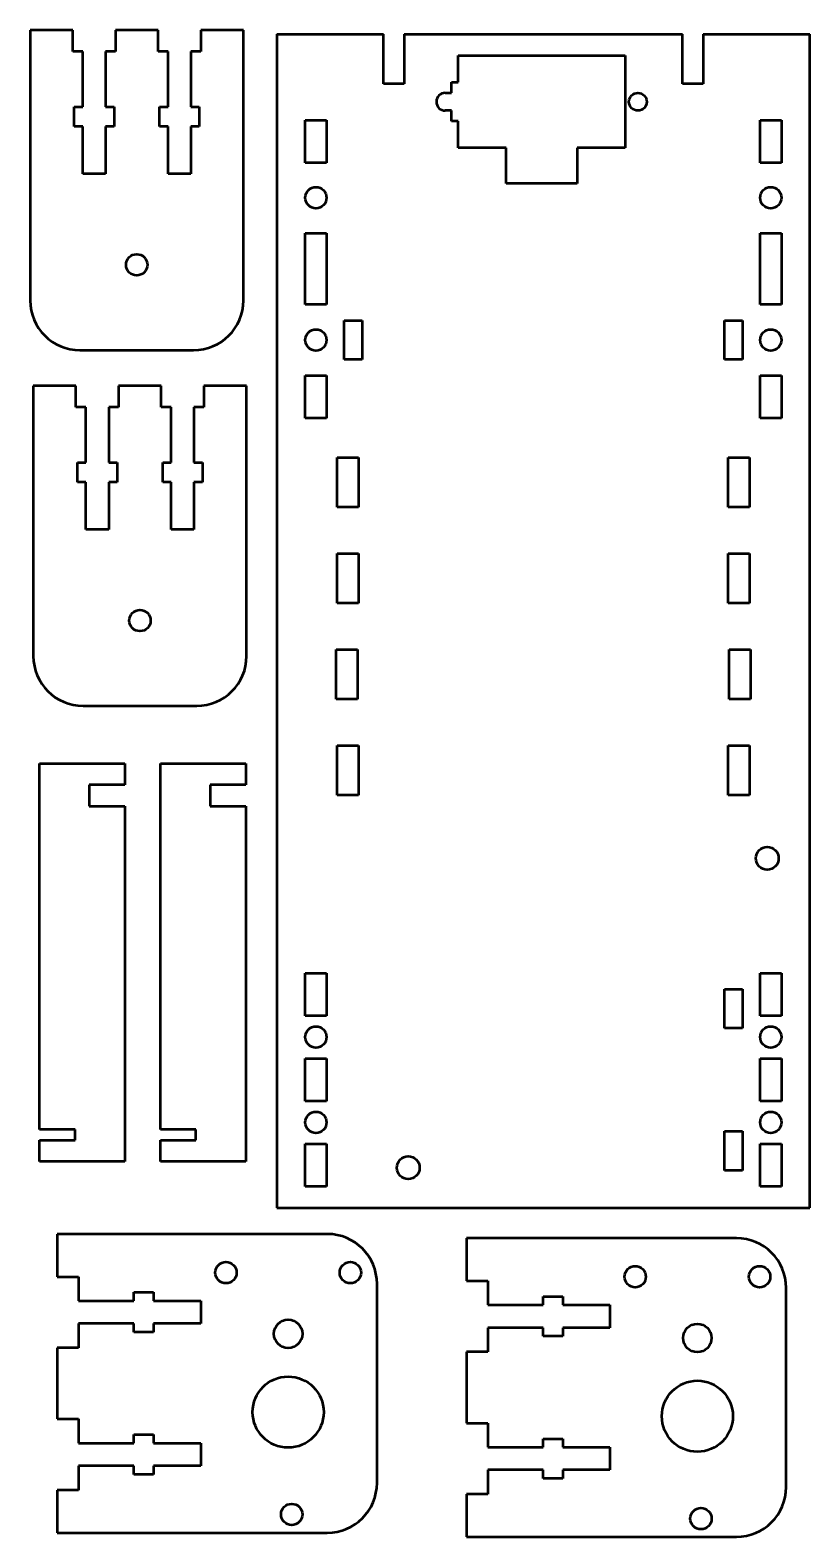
# Model space of a CAD drawing. Header units: millimetres. Extents: x 24 to 133, y 311 to 523.
import ezdxf

# ---------------------------------------------------------------- set-up
doc = ezdxf.new("R2010")
doc.units = ezdxf.units.MM
doc.layers.add('Visible (ANSI)', color=7, linetype='Continuous', lineweight=50)

msp = doc.modelspace()

# ---------------------------------------------------------------- linework, layer by layer
at = {"layer": 'Visible (ANSI)'}
for p, q in [((29.71, 522.53), (23.71, 522.53)), ((23.71, 522.53), (23.71, 484.53)), ((29.71, 519.53), (29.71, 522.53)), ((41.71, 522.53), (35.71, 522.53)), ((35.71, 522.53), (35.71, 519.53)), ((41.71, 519.53), (41.71, 522.53)), ((53.71, 522.53), (47.71, 522.53)), ((47.71, 522.53), (47.71, 519.53)), ((53.71, 484.53), (53.71, 522.53)), ((58.41, 521.96), (73.41, 521.96)), ((58.41, 521.96), (58.41, 356.96)), ((73.41, 514.96), (73.41, 521.96)), ((76.31, 521.96), (76.31, 514.96)), ((76.31, 521.96), (115.51, 521.96)), ((115.51, 514.96), (115.51, 521.96)), ((118.41, 521.96), (118.41, 514.96)), ((118.41, 521.96), (133.41, 521.96)), ((133.41, 356.96), (133.41, 521.96)), ((31.11, 519.53), (29.71, 519.53)), ((31.11, 511.73), (31.11, 519.53)), ((34.31, 519.53), (34.31, 511.73)), ((35.71, 519.53), (34.31, 519.53)), ((43.11, 519.53), (41.71, 519.53)), ((43.11, 511.73), (43.11, 519.53)), ((46.31, 519.53), (46.31, 511.73)), ((47.71, 519.53), (46.31, 519.53)), ((83.91, 518.96), (107.41, 518.96)), ((83.91, 515.21), (83.91, 518.96)), ((107.41, 518.96), (107.41, 505.96)), ((76.31, 514.96), (73.41, 514.96)), ((83.01, 515.21), (83.91, 515.21)), ((83.01, 513.71), (83.01, 515.21)), ((118.41, 514.96), (115.51, 514.96)), ((82.11, 513.71), (83.01, 513.71)), ((29.91, 511.73), (31.11, 511.73)), ((29.91, 508.98), (29.91, 511.73)), ((34.31, 511.73), (35.51, 511.73)), ((35.51, 511.73), (35.51, 508.98)), ((41.91, 511.73), (43.11, 511.73)), ((41.91, 508.98), (41.91, 511.73)), ((46.31, 511.73), (47.51, 511.73)), ((47.51, 511.73), (47.51, 508.98)), ((83.01, 511.21), (82.11, 511.21)), ((83.01, 509.71), (83.01, 511.21)), ((31.11, 508.98), (29.91, 508.98)), ((31.11, 502.33), (31.11, 508.98)), ((34.31, 508.98), (34.31, 502.33)), ((35.51, 508.98), (34.31, 508.98)), ((43.11, 508.98), (41.91, 508.98)), ((43.11, 502.33), (43.11, 508.98)), ((46.31, 508.98), (46.31, 502.33)), ((47.51, 508.98), (46.31, 508.98)), ((62.41, 509.89), (65.41, 509.89)), ((62.41, 503.89), (62.41, 509.89)), ((65.41, 509.89), (65.41, 503.89)), ((83.91, 509.71), (83.01, 509.71)), ((83.91, 505.96), (83.91, 509.71)), ((126.41, 509.89), (129.41, 509.89)), ((126.41, 503.89), (126.41, 509.89)), ((129.41, 509.89), (129.41, 503.89)), ((90.66, 505.96), (83.91, 505.96)), ((90.66, 500.96), (90.66, 505.96)), ((100.66, 505.96), (100.66, 500.96)), ((107.41, 505.96), (100.66, 505.96)), ((34.31, 502.33), (31.11, 502.33)), ((46.31, 502.33), (43.11, 502.33)), ((65.41, 503.89), (62.41, 503.89)), ((129.41, 503.89), (126.41, 503.89)), ((100.66, 500.96), (90.66, 500.96)), ((62.41, 493.96), (65.41, 493.96)), ((62.41, 483.96), (62.41, 493.96)), ((65.41, 493.96), (65.41, 483.96)), ((126.41, 493.96), (129.41, 493.96)), ((126.41, 483.96), (126.41, 493.96)), ((129.41, 493.96), (129.41, 483.96)), ((65.41, 483.96), (62.41, 483.96)), ((129.41, 483.96), (126.41, 483.96)), ((67.91, 481.71), (70.41, 481.71)), ((67.91, 476.21), (67.91, 481.71)), ((70.41, 481.71), (70.41, 476.21)), ((121.41, 481.71), (123.91, 481.71)), ((121.41, 476.21), (121.41, 481.71)), ((123.91, 481.71), (123.91, 476.21)), ((30.71, 477.53), (46.71, 477.53)), ((70.41, 476.21), (67.91, 476.21)), ((123.91, 476.21), (121.41, 476.21)), ((30.16, 472.52), (24.16, 472.52)), ((24.16, 472.52), (24.16, 434.52)), ((30.16, 469.52), (30.16, 472.52)), ((42.16, 472.52), (36.16, 472.52)), ((36.16, 472.52), (36.16, 469.52)), ((42.16, 469.52), (42.16, 472.52)), ((54.16, 472.52), (48.16, 472.52)), ((48.16, 472.52), (48.16, 469.52)), ((54.16, 434.52), (54.16, 472.52)), ((62.41, 473.96), (65.41, 473.96)), ((62.41, 467.96), (62.41, 473.96)), ((65.41, 473.96), (65.41, 467.96)), ((126.41, 467.96), (126.41, 473.96)), ((126.41, 473.96), (129.41, 473.96)), ((129.41, 473.96), (129.41, 467.96)), ((31.56, 469.52), (30.16, 469.52)), ((31.56, 461.72), (31.56, 469.52)), ((36.16, 469.52), (34.76, 469.52)), ((34.76, 469.52), (34.76, 461.72)), ((43.56, 469.52), (42.16, 469.52)), ((43.56, 461.72), (43.56, 469.52)), ((48.16, 469.52), (46.76, 469.52)), ((46.76, 469.52), (46.76, 461.72)), ((65.41, 467.96), (62.41, 467.96)), ((129.41, 467.96), (126.41, 467.96)), ((66.91, 462.46), (69.91, 462.46)), ((66.91, 455.46), (66.91, 462.46)), ((69.91, 462.46), (69.91, 455.46)), ((121.91, 462.46), (124.91, 462.46)), ((121.91, 455.46), (121.91, 462.46)), ((124.91, 462.46), (124.91, 455.46)), ((30.36, 458.97), (30.36, 461.72)), ((30.36, 461.72), (31.56, 461.72)), ((34.76, 461.72), (35.96, 461.72)), ((35.96, 461.72), (35.96, 458.97)), ((42.36, 458.97), (42.36, 461.72)), ((42.36, 461.72), (43.56, 461.72)), ((46.76, 461.72), (47.96, 461.72)), ((47.96, 461.72), (47.96, 458.97)), ((31.56, 458.97), (30.36, 458.97)), ((31.56, 452.32), (31.56, 458.97)), ((35.96, 458.97), (34.76, 458.97)), ((34.76, 458.97), (34.76, 452.32)), ((43.56, 458.97), (42.36, 458.97)), ((43.56, 452.32), (43.56, 458.97)), ((47.96, 458.97), (46.76, 458.97)), ((46.76, 458.97), (46.76, 452.32)), ((69.91, 455.46), (66.91, 455.46)), ((124.91, 455.46), (121.91, 455.46)), ((34.76, 452.32), (31.56, 452.32)), ((46.76, 452.32), (43.56, 452.32)), ((66.91, 441.96), (66.91, 448.96)), ((66.91, 448.96), (69.91, 448.96)), ((69.91, 448.96), (69.91, 441.96)), ((121.91, 441.96), (121.91, 448.96)), ((121.91, 448.96), (124.91, 448.96)), ((124.91, 448.96), (124.91, 441.96)), ((69.91, 441.96), (66.91, 441.96)), ((124.91, 441.96), (121.91, 441.96)), ((66.75, 435.46), (69.75, 435.46)), ((66.75, 428.46), (66.75, 435.46)), ((69.75, 435.46), (69.75, 428.46)), ((122.07, 435.46), (125.07, 435.46)), ((122.07, 428.46), (122.07, 435.46)), ((125.07, 435.46), (125.07, 428.46)), ((69.75, 428.46), (66.75, 428.46)), ((125.07, 428.46), (122.07, 428.46)), ((31.16, 427.52), (47.16, 427.52)), ((66.91, 421.96), (69.91, 421.96)), ((66.91, 414.96), (66.91, 421.96)), ((69.91, 421.96), (69.91, 414.96)), ((121.91, 421.96), (124.91, 421.96)), ((121.91, 414.96), (121.91, 421.96)), ((124.91, 421.96), (124.91, 414.96)), ((25.03, 419.44), (37.03, 419.44)), ((25.03, 367.94), (25.03, 419.44)), ((37.03, 419.44), (37.03, 416.44)), ((42.04, 419.44), (54.04, 419.44)), ((42.04, 367.94), (42.04, 419.44)), ((54.04, 419.44), (54.04, 416.44)), ((32.03, 416.44), (32.03, 413.44)), ((37.03, 416.44), (32.03, 416.44)), ((49.04, 416.44), (49.04, 413.44)), ((54.04, 416.44), (49.04, 416.44)), ((32.03, 413.44), (37.03, 413.44)), ((37.03, 413.44), (37.03, 363.44)), ((49.04, 413.44), (54.04, 413.44)), ((54.04, 413.44), (54.04, 363.44)), ((69.91, 414.96), (66.91, 414.96)), ((124.91, 414.96), (121.91, 414.96)), ((62.41, 383.96), (62.41, 389.96)), ((62.41, 389.96), (65.41, 389.96)), ((65.41, 389.96), (65.41, 383.96)), ((126.41, 383.96), (126.41, 389.96)), ((126.41, 389.96), (129.41, 389.96)), ((129.41, 389.96), (129.41, 383.96)), ((121.41, 387.71), (123.91, 387.71)), ((121.41, 382.21), (121.41, 387.71)), ((123.91, 387.71), (123.91, 382.21)), ((65.41, 383.96), (62.41, 383.96)), ((129.41, 383.96), (126.41, 383.96)), ((123.91, 382.21), (121.41, 382.21)), ((62.41, 377.96), (65.41, 377.96)), ((62.41, 371.96), (62.41, 377.96)), ((65.41, 377.96), (65.41, 371.96)), ((126.41, 377.96), (129.41, 377.96)), ((126.41, 371.96), (126.41, 377.96)), ((129.41, 377.96), (129.41, 371.96)), ((65.41, 371.96), (62.41, 371.96)), ((129.41, 371.96), (126.41, 371.96)), ((30.03, 367.94), (25.03, 367.94)), ((30.03, 366.44), (30.03, 367.94)), ((47.04, 367.94), (42.04, 367.94)), ((47.04, 366.44), (47.04, 367.94)), ((121.41, 367.71), (123.91, 367.71)), ((121.41, 362.21), (121.41, 367.71)), ((123.91, 367.71), (123.91, 362.21)), ((25.03, 366.44), (30.03, 366.44)), ((25.03, 363.44), (25.03, 366.44)), ((42.04, 366.44), (47.04, 366.44)), ((42.04, 363.44), (42.04, 366.44)), ((62.41, 365.96), (65.41, 365.96)), ((62.41, 359.96), (62.41, 365.96)), ((65.41, 365.96), (65.41, 359.96)), ((126.41, 365.96), (129.41, 365.96)), ((126.41, 359.96), (126.41, 365.96)), ((129.41, 365.96), (129.41, 359.96)), ((37.03, 363.44), (25.03, 363.44)), ((54.04, 363.44), (42.04, 363.44)), ((123.91, 362.21), (121.41, 362.21)), ((65.41, 359.96), (62.41, 359.96)), ((129.41, 359.96), (126.41, 359.96)), ((58.41, 356.96), (133.41, 356.96)), ((65.51, 353.27), (27.51, 353.27)), ((27.51, 353.27), (27.51, 347.27)), ((123.08, 352.69), (85.08, 352.69)), ((85.08, 352.69), (85.08, 346.69)), ((27.51, 347.27), (30.51, 347.27)), ((30.51, 347.27), (30.51, 343.87)), ((72.51, 318.27), (72.51, 346.27)), ((85.08, 346.69), (88.08, 346.69)), ((88.08, 346.69), (88.08, 343.29)), ((130.08, 317.69), (130.08, 345.69)), ((30.51, 343.87), (38.31, 343.87)), ((38.31, 343.87), (38.31, 345.07)), ((38.31, 345.07), (41.06, 345.07)), ((41.06, 345.07), (41.06, 343.87)), ((41.06, 343.87), (47.71, 343.87)), ((47.71, 343.87), (47.71, 340.67)), ((88.08, 343.29), (95.88, 343.29)), ((95.88, 343.29), (95.88, 344.49)), ((95.88, 344.49), (98.63, 344.49)), ((98.63, 344.49), (98.63, 343.29)), ((98.63, 343.29), (105.28, 343.29)), ((105.28, 343.29), (105.28, 340.09)), ((38.31, 340.67), (30.51, 340.67)), ((30.51, 340.67), (30.51, 337.27)), ((38.31, 339.47), (38.31, 340.67)), ((41.06, 339.47), (38.31, 339.47)), ((47.71, 340.67), (41.06, 340.67)), ((41.06, 340.67), (41.06, 339.47)), ((95.88, 340.09), (88.08, 340.09)), ((88.08, 340.09), (88.08, 336.69)), ((95.88, 338.89), (95.88, 340.09)), ((105.28, 340.09), (98.63, 340.09)), ((98.63, 340.09), (98.63, 338.89)), ((27.51, 337.27), (27.51, 327.27)), ((30.51, 337.27), (27.51, 337.27)), ((98.63, 338.89), (95.88, 338.89)), ((85.08, 336.69), (85.08, 326.69)), ((88.08, 336.69), (85.08, 336.69)), ((27.51, 327.27), (30.51, 327.27)), ((30.51, 327.27), (30.51, 323.87)), ((85.08, 326.69), (88.08, 326.69)), ((88.08, 326.69), (88.08, 323.29)), ((38.31, 323.87), (38.31, 325.07)), ((38.31, 325.07), (41.06, 325.07)), ((41.06, 325.07), (41.06, 323.87)), ((95.88, 323.29), (95.88, 324.49)), ((95.88, 324.49), (98.63, 324.49)), ((98.63, 324.49), (98.63, 323.29)), ((30.51, 323.87), (38.31, 323.87)), ((41.06, 323.87), (47.71, 323.87)), ((47.71, 323.87), (47.71, 320.67)), ((88.08, 323.29), (95.88, 323.29)), ((98.63, 323.29), (105.28, 323.29)), ((105.28, 323.29), (105.28, 320.09)), ((38.31, 320.67), (30.51, 320.67)), ((30.51, 320.67), (30.51, 317.27)), ((38.31, 319.47), (38.31, 320.67)), ((47.71, 320.67), (41.06, 320.67)), ((41.06, 320.67), (41.06, 319.47)), ((95.88, 320.09), (88.08, 320.09)), ((88.08, 320.09), (88.08, 316.69)), ((95.88, 318.89), (95.88, 320.09)), ((105.28, 320.09), (98.63, 320.09)), ((98.63, 320.09), (98.63, 318.89)), ((41.06, 319.47), (38.31, 319.47)), ((98.63, 318.89), (95.88, 318.89)), ((27.51, 317.27), (27.51, 311.27)), ((30.51, 317.27), (27.51, 317.27)), ((85.08, 316.69), (85.08, 310.69)), ((88.08, 316.69), (85.08, 316.69)), ((27.51, 311.27), (65.51, 311.27)), ((85.08, 310.69), (123.08, 310.69))]:
    msp.add_line(p, q, dxfattribs=at)
for centre, radius in [((109.21, 512.46), 1.25), ((63.91, 498.96), 1.5), ((127.91, 498.96), 1.5), ((38.71, 489.53), 1.5), ((63.91, 478.96), 1.5), ((127.91, 478.96), 1.5), ((39.16, 439.52), 1.5), ((127.41, 406.09), 1.6), ((63.91, 380.96), 1.5), ((127.91, 380.96), 1.5), ((63.91, 368.96), 1.5), ((127.91, 368.96), 1.5), ((76.91, 362.59), 1.6), ((51.26, 347.84), 1.5), ((68.76, 347.84), 1.5), ((108.83, 347.26), 1.5), ((126.33, 347.26), 1.5), ((60.01, 339.23), 2), ((117.58, 338.65), 2), ((60.01, 328.23), 5), ((117.58, 327.65), 5), ((60.51, 313.84), 1.5), ((118.08, 313.26), 1.5)]:
    msp.add_circle(centre, radius, dxfattribs=at)
for centre, radius, start, end in [((82.11, 512.46), 1.25, 90, 270), ((30.71, 484.53), 7, 180, 270), ((46.71, 484.53), 7, 270, 0), ((31.16, 434.52), 7, 180, 270), ((47.16, 434.52), 7, 270, 0), ((65.51, 346.27), 7, 0, 90), ((123.08, 345.69), 7, 0, 90), ((65.51, 318.27), 7, 270, 0), ((123.08, 317.69), 7, 270, 0)]:
    msp.add_arc(centre, radius, start, end, dxfattribs=at)

doc.saveas('drawing.dxf')
